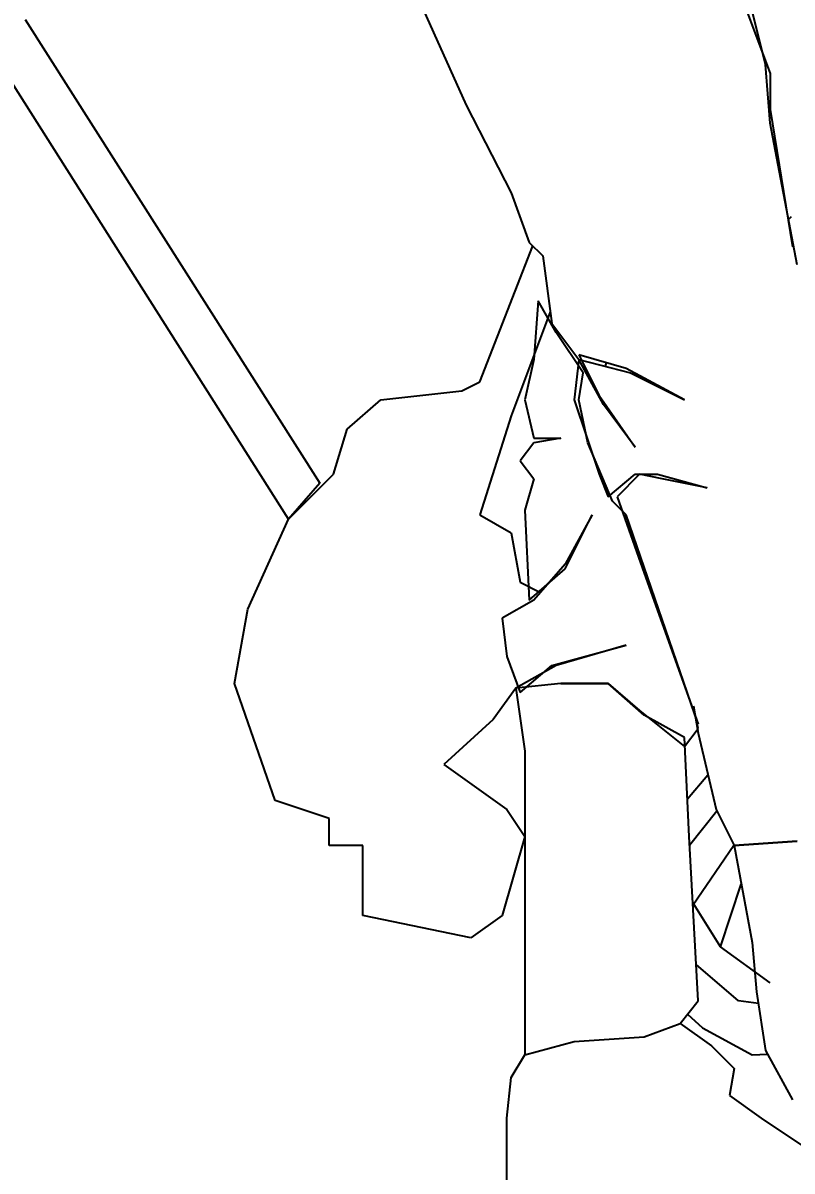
# Model space of a CAD drawing. Header units: millimetres. Extents: x 2 to 5882, y 1831 to 3462.
# Drawn here: x 553.507 to 555.392, y 2700.258 to 2703.071 of the extents above; entities that cross this region are included whole.
import ezdxf

# ---------------------------------------------------------------- set-up
doc = ezdxf.new("R2010")
doc.units = ezdxf.units.MM
doc.layers.add('标注', color=4, linetype='Continuous')
doc.styles.get("Standard").update_dxf_attribs({"font": 'simplex1.shx', "width": 0.7, "bigfont": 'hztxt.shx'})
doc.dimstyles.new('比例1：200', dxfattribs={"dimtxt": 3, "dimasz": 2, "dimexe": 1, "dimexo": 1, "dimgap": 0.5, "dimtad": 1, "dimlfac": 20, "dimzin": 13, "dimdsep": 46, "dimtxsty": 'Standard', "dimcen": -0.09, "dimclrd": 256, "dimclre": 256, "dimclrt": 7, "dimaunit": 1, "dimadec": 0, "dimazin": 0, "dimtfac": 0.0005, "dimtix": 1, "dimtmove": 2, "dimatfit": 3, "dimfxl": 0, "dimtolj": 1, "dimtzin": 13, "dimarcsym": 0})

# ---------------------------------------------------------------- blocks, each defined once
blk = doc.blocks.new('单车')
at = {"color": 143, "linetype": 'Continuous'}
for p, q in [((-1438.517, -1093.5508), (-1438.6273, -1093.104)), ((-1439.4051, -1093.3081), (-1439.2506, -1093.6501)), ((-1438.5721, -1093.3963), (-1438.5059, -1093.5728)), ((-1440.3318, -1093.4405), (-1439.6092, -1094.5768)), ((-1438.5059, -1093.6942), (-1438.517, -1093.5508)), ((-1438.5059, -1093.5728), (-1438.5059, -1093.6611)), ((-1439.6864, -1094.665), (-1440.3649, -1093.5949)), ((-1439.2506, -1093.6501), (-1439.1403, -1093.8652)), ((-1438.5059, -1093.6611), (-1438.4508, -1093.9976)), ((-1438.4397, -1094.0417), (-1438.5059, -1093.6942)), ((-1439.1403, -1093.8652), (-1439.0962, -1093.9866)), ((-1438.4617, -1093.9312), (-1438.4535, -1093.923)), ((-1439.2175, -1094.3286), (-1439.0879, -1093.9949)), ((-1439.0962, -1093.9866), (-1439.0631, -1094.0197)), ((-1439.0631, -1094.0197), (-1439.041, -1094.1851)), ((-1439.0741, -1094.13), (-1439.0851, -1094.2734)), ((-1439.03, -1094.2072), (-1439.0741, -1094.13)), ((-1439.0448, -1094.1567), (-1439.1403, -1094.4113)), ((-1439.041, -1094.1851), (-1438.9748, -1094.2734)), ((-1438.9638, -1094.3065), (-1439.03, -1094.2072)), ((-1438.9748, -1094.2624), (-1438.9252, -1094.3617)), ((-1438.859, -1094.2955), (-1438.9748, -1094.2624)), ((-1439.0851, -1094.2734), (-1439.1072, -1094.3727)), ((-1438.9748, -1094.2734), (-1438.9858, -1094.3727)), ((-1438.9748, -1094.2734), (-1438.8479, -1094.3065)), ((-1438.9141, -1094.3837), (-1438.9748, -1094.2734)), ((-1438.908, -1094.2814), (-1438.91, -1094.2903)), ((-1438.9748, -1094.3727), (-1438.9638, -1094.3065)), ((-1438.7155, -1094.3727), (-1438.859, -1094.2955)), ((-1438.8479, -1094.3065), (-1438.7155, -1094.3727)), ((-1439.2617, -1094.3506), (-1439.2175, -1094.3286)), ((-1439.543, -1094.4444), (-1439.4602, -1094.3727)), ((-1439.4602, -1094.3727), (-1439.2617, -1094.3506)), ((-1439.1072, -1094.3727), (-1439.0851, -1094.4665)), ((-1438.9858, -1094.3727), (-1438.9252, -1094.5547)), ((-1438.9527, -1094.4775), (-1438.9748, -1094.3727)), ((-1438.926, -1094.3601), (-1438.9263, -1094.3616)), ((-1438.9252, -1094.3617), (-1438.8369, -1094.4885)), ((-1438.8369, -1094.4885), (-1438.9141, -1094.3837)), ((-1439.1403, -1094.4113), (-1439.2175, -1094.654)), ((-1439.5761, -1094.5547), (-1439.543, -1094.4444)), ((-1439.0851, -1094.4775), (-1439.1182, -1094.5216)), ((-1439.0189, -1094.4665), (-1439.0851, -1094.4775)), ((-1439.0851, -1094.4665), (-1439.0189, -1094.4665)), ((-1438.952, -1094.4742), (-1438.9527, -1094.4775)), ((-1438.8921, -1094.6209), (-1438.9527, -1094.4775)), ((-1439.1182, -1094.5216), (-1439.0851, -1094.5657)), ((-1439.6864, -1094.665), (-1439.5761, -1094.5547)), ((-1439.0851, -1094.5657), (-1439.1072, -1094.643)), ((-1438.9252, -1094.5547), (-1438.9031, -1094.6099)), ((-1438.9031, -1094.6099), (-1438.8369, -1094.5547)), ((-1438.8259, -1094.5547), (-1438.881, -1094.6099)), ((-1438.8369, -1094.5547), (-1438.7817, -1094.5547)), ((-1438.7707, -1094.5657), (-1438.8259, -1094.5547)), ((-1438.7817, -1094.5547), (-1438.6604, -1094.5878)), ((-1438.6604, -1094.5878), (-1438.7707, -1094.5657)), ((-1439.6092, -1094.5768), (-1439.6864, -1094.665)), ((-1438.859, -1094.654), (-1438.8921, -1094.6209)), ((-1438.881, -1094.6099), (-1438.8148, -1094.7974)), ((-1439.2175, -1094.654), (-1439.1403, -1094.6981)), ((-1439.1072, -1094.643), (-1439.0962, -1094.8636)), ((-1438.9417, -1094.654), (-1439.0079, -1094.7754)), ((-1439.0079, -1094.7864), (-1438.9417, -1094.654)), ((-1438.6824, -1095.167), (-1438.859, -1094.654)), ((-1439.7857, -1094.8857), (-1439.6864, -1094.665)), ((-1439.1403, -1094.6981), (-1439.1182, -1094.8195)), ((-1439.0962, -1094.8636), (-1439.0079, -1094.7864)), ((-1439.0079, -1094.7754), (-1439.0851, -1094.8636)), ((-1439.1182, -1094.8195), (-1439.0683, -1094.8445)), ((-1438.8148, -1094.7974), (-1438.6824, -1095.167)), ((-1439.0851, -1094.8636), (-1439.1624, -1094.9078)), ((-1439.8188, -1095.0677), (-1439.7857, -1094.8857)), ((-1439.1624, -1094.9078), (-1439.1513, -1095.0015)), ((-1439.041, -1095.0236), (-1438.859, -1094.9739)), ((-1438.859, -1094.9739), (-1439.03, -1095.0236)), ((-1439.1513, -1095.0015), (-1439.1182, -1095.0898)), ((-1439.03, -1095.0236), (-1439.1293, -1095.0788)), ((-1439.1182, -1095.0898), (-1439.041, -1095.0236)), ((-1439.7195, -1095.3546), (-1439.8188, -1095.0677)), ((-1439.0189, -1095.0677), (-1439.1293, -1095.0788)), ((-1439.0189, -1095.0677), (-1438.9031, -1095.0677)), ((-1438.9031, -1095.0677), (-1439.0189, -1095.0677)), ((-1438.9031, -1095.0677), (-1438.8259, -1095.1339)), ((-1438.8148, -1095.145), (-1438.9031, -1095.0677)), ((-1439.1293, -1095.0788), (-1439.1844, -1095.156)), ((-1439.1293, -1095.0788), (-1439.1072, -1095.2332)), ((-1438.8259, -1095.1339), (-1438.7155, -1095.2222)), ((-1438.6935, -1095.1229), (-1438.6824, -1095.1891)), ((-1438.6824, -1095.178), (-1438.6935, -1095.1229)), ((-1439.1844, -1095.156), (-1439.3058, -1095.2663)), ((-1438.7155, -1095.2001), (-1438.8148, -1095.145)), ((-1438.7155, -1095.2222), (-1438.6824, -1095.178)), ((-1438.6824, -1095.1891), (-1438.6383, -1095.3766)), ((-1438.7045, -1095.4428), (-1438.7155, -1095.2001)), ((-1439.1072, -1095.2332), (-1439.1072, -1095.9779)), ((-1439.3058, -1095.2663), (-1439.1513, -1095.3766)), ((-1438.6582, -1095.2924), (-1438.7087, -1095.3508)), ((-1439.5871, -1095.3987), (-1439.7195, -1095.3546)), ((-1439.1513, -1095.3766), (-1439.1072, -1095.4428)), ((-1438.7034, -1095.4635), (-1438.6366, -1095.38)), ((-1438.6383, -1095.3766), (-1438.5942, -1095.4649)), ((-1439.5871, -1095.4649), (-1439.5871, -1095.3987)), ((-1439.1072, -1095.4428), (-1439.1624, -1095.6359)), ((-1438.6824, -1095.8455), (-1438.7045, -1095.4428)), ((-1439.5044, -1095.4649), (-1439.5871, -1095.4649)), ((-1439.5044, -1095.6359), (-1439.5044, -1095.4649)), ((-1438.5944, -1095.4645), (-1438.6953, -1095.6114)), ((-1438.4397, -1095.4539), (-1438.5942, -1095.4649)), ((-1438.5942, -1095.4649), (-1438.4397, -1095.4539)), ((-1438.5942, -1095.4649), (-1438.5501, -1095.7021)), ((-1438.6273, -1095.7131), (-1438.5766, -1095.5597)), ((-1438.6273, -1095.7131), (-1438.6932, -1095.6083)), ((-1439.2396, -1095.6911), (-1439.5044, -1095.6359)), ((-1439.1624, -1095.6359), (-1439.2396, -1095.6911)), ((-1438.5059, -1095.8014), (-1438.6273, -1095.7131)), ((-1438.5501, -1095.7021), (-1438.539, -1095.8235)), ((-1438.5832, -1095.8455), (-1438.6873, -1095.7562)), ((-1438.539, -1095.8235), (-1438.517, -1095.9669)), ((-1438.7266, -1095.9007), (-1438.6824, -1095.8455)), ((-1438.5347, -1095.8516), (-1438.5832, -1095.8455)), ((-1438.7081, -1095.8776), (-1438.6714, -1095.9117)), ((-1438.8148, -1095.9338), (-1438.7266, -1095.9007)), ((-1438.8148, -1095.9338), (-1438.7266, -1095.9007)), ((-1438.7266, -1095.9007), (-1438.7266, -1095.9007)), ((-1438.7266, -1095.9007), (-1438.6493, -1095.9558)), ((-1438.6714, -1095.9117), (-1438.5501, -1095.9779)), ((-1439.1072, -1095.9779), (-1438.9858, -1095.9448)), ((-1439.1072, -1095.9779), (-1438.9858, -1095.9448)), ((-1438.9858, -1095.9448), (-1438.8148, -1095.9338)), ((-1438.9858, -1095.9448), (-1438.8148, -1095.9338)), ((-1439.1403, -1096.0331), (-1439.1072, -1095.9779)), ((-1438.6493, -1095.9558), (-1438.5942, -1096.011)), ((-1438.5501, -1095.9779), (-1438.5121, -1095.9758)), ((-1438.517, -1095.9669), (-1438.4508, -1096.0882)), ((-1439.1513, -1096.1324), (-1439.1403, -1096.0331)), ((-1438.5942, -1096.011), (-1438.6052, -1096.0772)), ((-1438.6052, -1096.0772), (-1438.528, -1096.1324)), ((-1439.1513, -1096.3034), (-1439.1513, -1096.1324)), ((-1438.528, -1096.1324), (-1438.4287, -1096.1986))]:
    blk.add_line(p, q, dxfattribs=at)
at = {"color": 143, "width": 0.8, "flags": 9}
for tag in ['YSIZE', 'XSIZE']:
    blk.add_attdef(tag, (-1438.3956, -1096.4688), '', height=0.00181, dxfattribs=at)
blk = doc.blocks.new('*D183')
at = {"layer": 'DEFPOINTS', "color": 0}
for p in [(556.26, 2719.6841), (550.9657, 2700.0957), (556.26, 2700.0957)]:
    blk.add_point(p, dxfattribs=at)
at = {"layer": '标注', "lineweight": -2}
for p, q in [((555.26, 2719.6841), (549.9657, 2719.6841)), ((550.9657, 2717.6841), (550.9657, 2702.0957)), ((555.26, 2700.0957), (549.9657, 2700.0957))]:
    blk.add_line(p, q, dxfattribs=at)
at = {"layer": '标注'}
for points in [[(550.6323, 2717.6841), (551.299, 2717.6841), (550.9657, 2719.6841)], [(550.6323, 2702.0957), (551.299, 2702.0957), (550.9657, 2700.0957)]]:
    blk.add_solid(points, dxfattribs=at)
at = {"layer": '标注', "color": 7, "insert": (548.9657, 2709.8899), "char_height": 3, "attachment_point": 5, "rotation": 90}
blk.add_mtext('\\A1;600', dxfattribs=at)

msp = doc.modelspace()

# ---------------------------------------------------------------- block references
at = {"layer": '标注'}
msp.add_blockref('单车', (1993.84426, 3796.51988), dxfattribs=at)

# ---------------------------------------------------------------- dimensions: what is measured, and where the dimension line sits
dim = msp.add_linear_dim(base=(550.96568, 2700.09571), p1=(556.26001, 2719.68413), p2=(556.26001, 2700.09571), angle=90, text='600', dimstyle='比例1：200', dxfattribs=at)
dim.commit()
dim.dimension.update_dxf_attribs({"geometry": '*D183', "text_midpoint": (548.96568, 2709.88992)})

doc.saveas('drawing.dxf')
